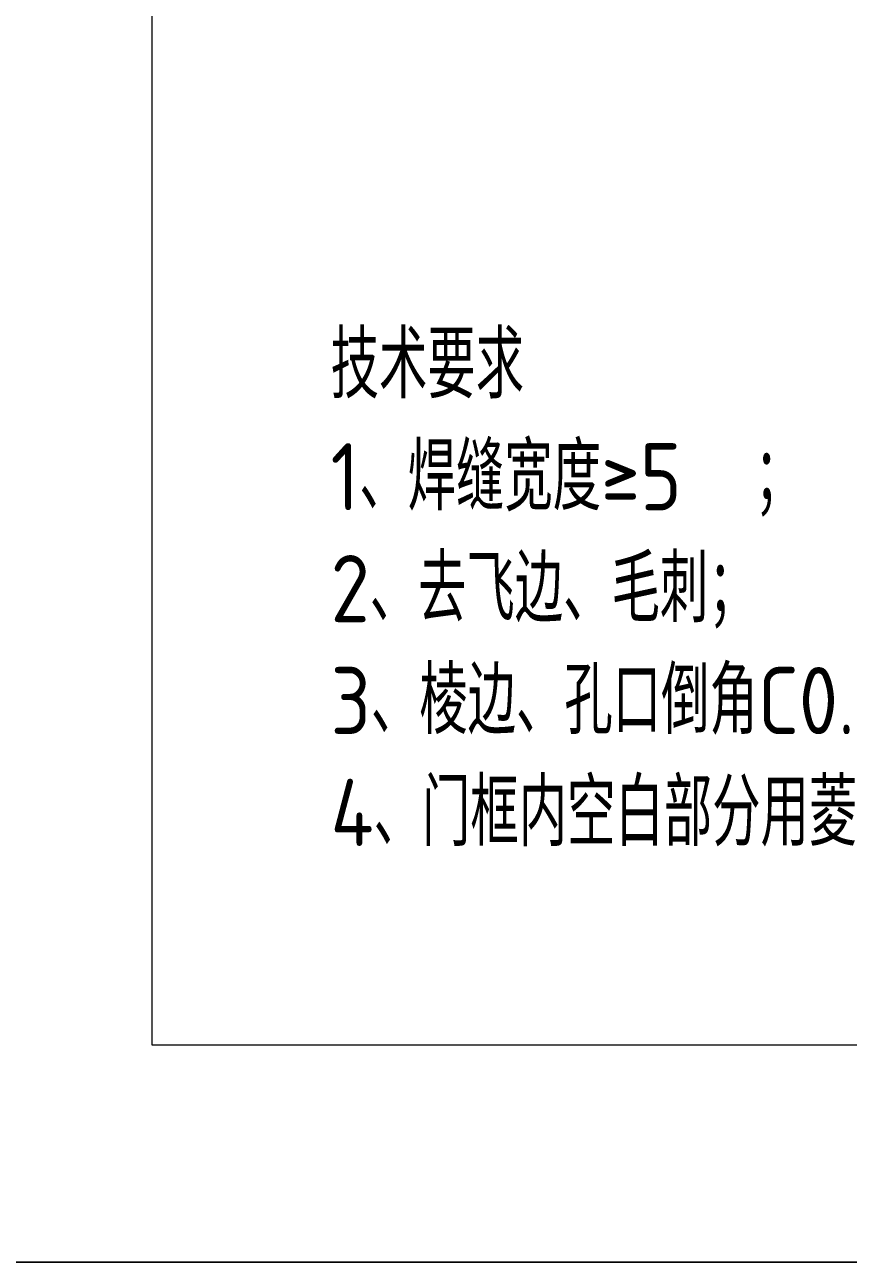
# Model space of a CAD drawing. Header units: millimetres. Extents: x 1333 to 129696, y -57210 to 105899.
# Drawn here: x 57435 to 58048, y 101056 to 101977 of the extents above; entities that cross this region are included whole.
import ezdxf

# ---------------------------------------------------------------- set-up
doc = ezdxf.new("R2010")
doc.units = ezdxf.units.MM
doc.header["$LTSCALE"] = 0.5
doc.layers.add('图框', color=7, linetype='Continuous', lineweight=18)
doc.layers.add('标注线', color=3, linetype='Continuous', lineweight=18)
doc.layers.add('打印', color=7, linetype='Continuous', lineweight=15, plot=False)
doc.layers.add('打印-禁用', color=7, linetype='Continuous', lineweight=15, plot=False)
doc.styles.add('机械长仿宋', font='gbenor.shx', dxfattribs={"height": 1, "bigfont": 'gbcbig.shx'})

# ---------------------------------------------------------------- blocks, each defined once
blk = doc.blocks.new('GZDEH零件A3图框V01版')
at = {"layer": '图框', "linetype": 'Continuous'}
for p, q in [((2882.49, -1554.461), (2882.49, -1832.961)), ((2882.49, -1832.961), (3272.49, -1832.961))]:
    blk.add_line(p, q, dxfattribs=at)
at = {"layer": '打印-禁用', "linetype": 'Continuous'}
blk.add_line((2857.49, -1846.461), (3277.49, -1846.461), dxfattribs=at)
blk = doc.blocks.new('DEH A3')
at = {"layer": '图框'}
blk.add_blockref('GZDEH零件A3图框V01版', (-2857.49, 1846.461), dxfattribs=at)

msp = doc.modelspace()

# ---------------------------------------------------------------- linework, layer by layer
at = {"layer": '打印'}
msp.add_lwpolyline([(57229.101, 104619.912), (62269.101, 104619.912), (62269.101, 101055.912), (57229.101, 101055.912)], close=True, dxfattribs=at)

# ---------------------------------------------------------------- block references
at = {"layer": '图框', "xscale": 12, "yscale": 12, "zscale": 12}
msp.add_blockref('DEH A3', (57229.101, 101055.912), dxfattribs=at)

# ---------------------------------------------------------------- texts
at = {"layer": '标注线', "color": 2, "insert": (57662.236, 101749.241), "char_height": 100, "width": 2060.40947, "attachment_point": 1, "style": '机械长仿宋'}
msp.add_mtext('{\\H0.5x;技术要求\\P1、\\A2;焊缝宽度≥5  ；\\P\\A0;2、去飞边、毛刺；\\P3、\\A2;棱边、\\A0;孔口倒角C0.5。\\P4、\\A2;门框内空白部分用菱形钢板网填满}', dxfattribs=at)

doc.saveas('drawing.dxf')
